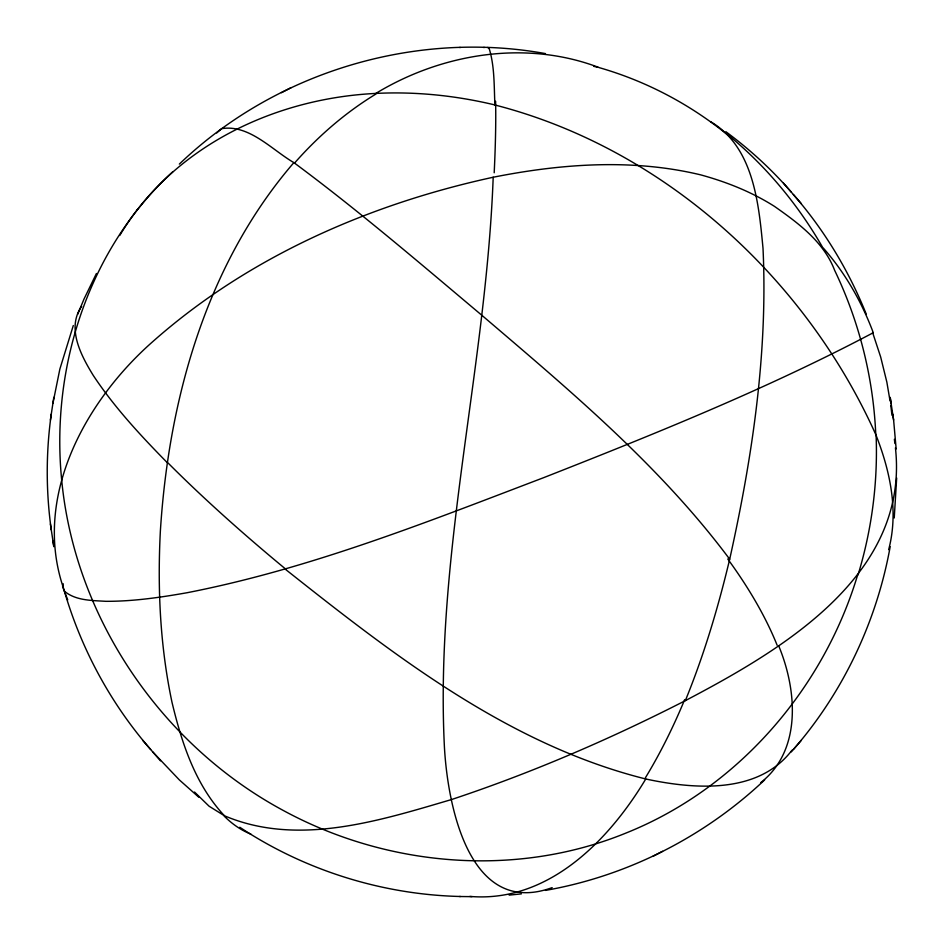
<?xml version="1.0" encoding="UTF-8"?>
<svg xmlns="http://www.w3.org/2000/svg" width="944" height="944" viewBox="0 0 944 944"><rect width="100%" height="100%" fill="white"/><g stroke="black" fill="none" stroke-linecap="round" stroke-linejoin="round"><path stroke-width="1.42" d="M896.67 478.018L894.239 517.973M888.67 549.632C898.865 511.247 890.074 470.69 875.772 434.523C873.318 377.742 859.252 321.574 834.649 270.362C823.805 241.935 798.518 223.256 774.458 206.37C751.719 191.951 726.561 181.921 700.637 174.852C632.551 158.45 561.291 163.713 493.193 177.236C486.113 367.912 434.795 555.532 444.412 746.928C447.562 804.335 468.802 918.028 552.169 887.62M51.283 414.074C45.902 452.424 45.902 491.576 51.283 529.926M685.332 700.649C704.071 654.841 718.219 607.322 729.688 559.226C659.998 465.758 569.881 390.462 481.723 315.178C419.986 263.282 358.696 210.677 293.879 162.616C206.217 264.178 168.693 399.442 160.362 531.142C157.4 588.372 160.091 646.121 171.997 702.277C181.696 742.893 195.266 784.676 224.424 815.758C297.655 846.91 379.205 820.808 451.456 799.568C531.873 772.853 609.907 739.187 685.332 700.649C781.892 649.885 909.438 575.179 895.431 447.857M52.935 403.265L59.873 369.033L73.302 325.527M50.386 420.045L53.82 397.33M890.18 546.67C876.551 622.332 842.237 694.253 791.296 751.884M729.688 559.226C752.321 457.356 767.968 352.761 763 248.166C758.716 203.314 753.631 147.323 710.938 121.87M63.307 583.829L62.599 586.672L67.732 599.888M857.683 574.813C823.333 689.332 737.677 788.299 626.073 833.009C515.79 878.109 386.78 866.899 282.811 810.212C161.058 744.486 74.423 617.329 61.596 479.151C50.716 367.157 88.712 248.543 172.764 171.749M77.679 314.293L84.016 299.036L96.43 273.489M792.016 750.185C758.292 794.47 694.442 789.42 645.767 778.989C608.691 840.774 547.968 903.078 469.841 896.411M81.656 306.352C66.269 328.123 81.208 355.782 93.267 375.429C114.377 407.324 140.538 435.432 167.253 462.654M137.258 209.828C193.685 136.892 285.064 97.81 375.83 93.421A424.906 350.377 39.1 0 1 494.916 104.949M793.338 749.477L801.385 740.261M179.336 164.103C275.034 72.181 414.935 29.972 545.455 53.596M764.664 779.897C704.295 836.88 627.288 876.067 545.455 890.404M216.719 132.951L221.639 128.655C249.133 124.171 271.966 149.919 293.879 162.616M760.793 782.576C802.199 750.161 796.889 689.521 778.67 645.79M872.551 332.418L872.763 332.984C766.752 388.952 655.242 433.78 543.779 477.617C427.042 522.044 310.057 568.736 187.018 592.738C160.197 597.469 133.104 601.434 105.811 601.316C91.863 600.431 76.039 600.726 64.652 591.416C31.152 499.494 84.276 401.825 152.81 341.586C248.402 256.91 369.163 204.164 493.193 177.236M375.83 93.421C441.969 53.265 526.127 39.53 599.428 67.697A421.992 386.072 -81.4 0 1 728.402 135.511M281.442 92.689L291.023 87.686M652.977 856.314L662.558 851.311M509.135 895.113L521.371 893.885M483.576 47.507L484.414 47.483M239.8 827.274C304.9 870.392 382.355 894.664 460.424 896.493M459.586 896.517L472 896.647M459.586 47.483L460.424 47.507M593.823 66.34L598.024 67.354M645.767 778.989C508.663 744.781 393.837 655.183 285.112 569.055M224.424 815.758L209.072 806.2L194.523 792.028M725.842 131.688C749.76 149.376 771.862 169.578 791.296 192.116M198.972 797.361L179.336 779.897L152.704 751.884M728.556 135.287C766.823 166.864 798.836 205.556 823.345 248.65M487.812 47.436L489.322 48.982C494.727 67.059 494.007 86.305 494.916 104.985C663.254 148.208 805.067 277.147 875.772 434.523M793.338 194.523C824.265 229.876 848.809 270.727 866.321 314.293M64.393 591.18C81.361 649.295 110.861 703.846 150.662 749.477M783.496 183.171L801.385 203.739M142.615 740.261L160.504 760.829M872.763 332.984L880.681 357.033L886.864 382.178L890.05 400.988M890.782 405.33L891.95 415.266M896.163 448.966L893.614 420.045L890.18 397.33L891.065 403.265M50.386 523.955L53.82 546.67L52.935 540.735M892.717 414.074L893.614 420.045M894.381 439.279L894.9 443.562M495.6 101.232A422.723 36.344 -82.3 0 1 494.196 172.764M250.88 834.095A389.424 152.409 -82.4 0 1 224.306 816.23M285.619 569.043A408.056 74.859 37.2 0 1 168.056 462.997M294.339 163.3A422.582 322.919 -84.6 0 1 376.007 93.987M727.765 559.001A418.688 180.422 35.1 0 1 777.136 645.248M823.569 248.366A358.649 271.695 -69.4 0 1 873.247 332.63M876.067 434.5A421.531 409.495 -49.2 0 1 858.037 574.908M119.735 235.493A422.145 333.846 28.2 0 1 137.21 209.792M684.66 699.646A417.932 199.538 -81.5 0 1 645.354 777.856"/></g></svg>
